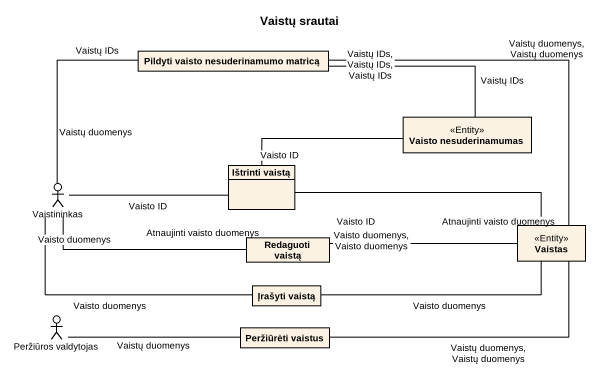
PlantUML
@startuml
title Vaistų srautai
allowmixing
hide circle
hide empty members
class "Pildyti vaisto nesuderinamumo matricą" as Pildyti_vaisto
class "Vaisto nesuderinamumas" as Vaisto_nesuderinamumas <<Entity>>
actor Vaistininkas
class "Ištrinti vaistą" as Ištrinti_vaistą
class Vaistas <<Entity>>
class "Redaguoti vaistą" as Redaguoti_vaistą
class "Įrašyti vaistą" as Įrašyti_vaistą
actor "Peržiūros valdytojas" as Peržiūros_valdytojas
class "Peržiūrėti vaistus" as Peržiūrėti_vaistus
Pildyti_vaisto -right- Vaisto_nesuderinamumas : Vaistų IDs, Vaistų IDs, Vaistų IDs\nVaistų IDs
Pildyti_vaisto -right- Vaistas : Vaistų duomenys, Vaistų duomenys
Vaistininkas -up- Pildyti_vaisto : Vaistų IDs\nVaistų duomenys
Vaistininkas -right- Ištrinti_vaistą : Vaisto ID
Vaistininkas -right- Redaguoti_vaistą : Vaisto duomenys\nAtnaujinti vaisto duomenys
Vaistininkas -right- Įrašyti_vaistą : Vaisto duomenys
Ištrinti_vaistą -right- Vaisto_nesuderinamumas : Vaisto ID
Ištrinti_vaistą -right- Vaistas : Vaisto ID
Redaguoti_vaistą -right- Vaistas : Vaisto duomenys, Vaisto duomenys\nAtnaujinti vaisto duomenys
Įrašyti_vaistą -right- Vaistas : Vaisto duomenys
Peržiūros_valdytojas -right- Peržiūrėti_vaistus : Vaistų duomenys
Peržiūrėti_vaistus -right- Vaistas : Vaistų duomenys, Vaistų duomenys
@enduml
